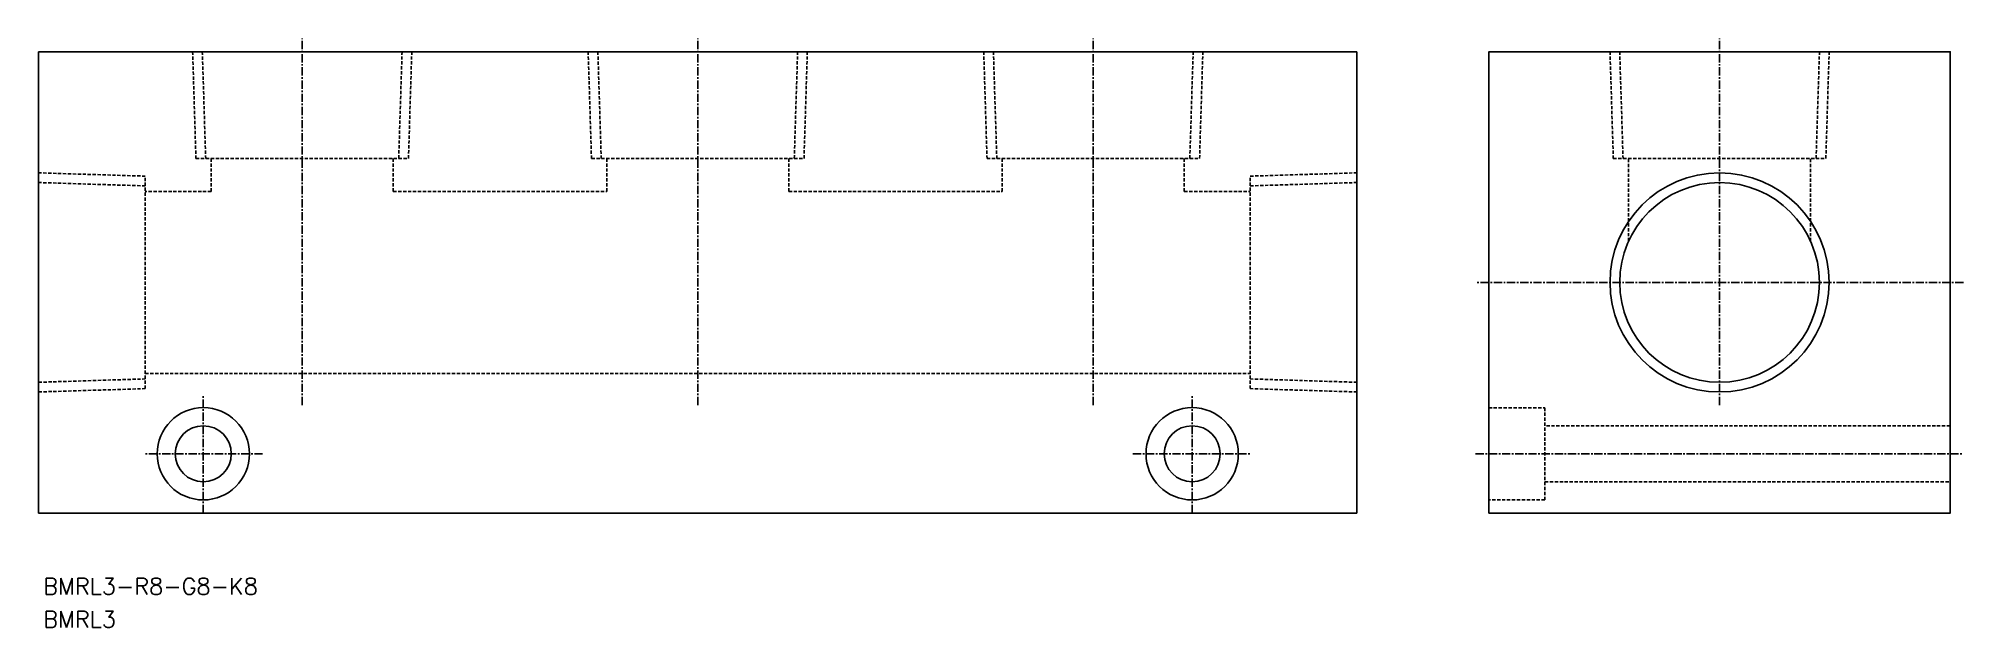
# Model space of a CAD drawing. Extents: x 49 to 341, y 96 to 186.
import ezdxf
from ezdxf.enums import TextEntityAlignment as Align

# ---------------------------------------------------------------- set-up
doc = ezdxf.new("R2010")
doc.units = 0
doc.linetypes.add('CENTER', pattern=[2, 1.25, -0.25, 0.25, -0.25])
doc.linetypes.add('DASHED', pattern=[0.75, 0.5, -0.25])
doc.layers.get('0').update_dxf_attribs({"linetype": 'CONTINUOUS'})
doc.layers.add('CENTER', color=1, linetype='CENTER')
doc.styles.get("Standard").update_dxf_attribs({"font": 'txt.shx', "bigfont": 'extfont.shx'})

msp = doc.modelspace()

# ---------------------------------------------------------------- linework, layer by layer
at = {"color": 7, "linetype": 'CONTINUOUS'}
for p, q in [((49, 183.5), (249, 183.5)), ((49, 183.5), (49, 113.5)), ((249, 113.5), (249, 183.5)), ((249, 113.5), (49, 113.5))]:
    msp.add_line(p, q, dxfattribs=at)
at = {"color": 3, "linetype": 'DASHED'}
for p, q in [((72.38, 183.5), (72.88, 167.3)), ((73.85, 183.5), (74.36, 167.3)), ((103.64, 167.3), (104.15, 183.5)), ((105.12, 167.3), (105.62, 183.5)), ((132.38, 183.5), (132.88, 167.3)), ((133.85, 183.5), (134.36, 167.3)), ((163.64, 167.3), (164.15, 183.5)), ((165.12, 167.3), (165.62, 183.5)), ((192.38, 183.5), (192.88, 167.3)), ((193.85, 183.5), (194.36, 167.3)), ((223.64, 167.3), (224.15, 183.5)), ((225.12, 167.3), (225.62, 183.5)), ((287.38, 183.5), (287.88, 167.3)), ((288.85, 183.5), (289.36, 167.3)), ((318.64, 167.3), (319.15, 183.5)), ((320.12, 167.3), (320.62, 183.5)), ((72.88, 167.3), (105.12, 167.3)), ((75.2, 162.3), (75.2, 167.3)), ((102.8, 162.3), (102.8, 167.3)), ((132.88, 167.3), (165.12, 167.3)), ((135.2, 162.3), (135.2, 167.3)), ((162.8, 162.3), (162.8, 167.3)), ((192.88, 167.3), (225.12, 167.3)), ((195.2, 162.3), (195.2, 167.3)), ((222.8, 162.3), (222.8, 167.3)), ((287.88, 167.3), (320.12, 167.3)), ((290.2, 154.74), (290.2, 167.3)), ((317.8, 154.74), (317.8, 167.3)), ((65.2, 164.62), (49, 165.12)), ((65.2, 163.14), (49, 163.65)), ((65.2, 132.38), (65.2, 164.62)), ((232.8, 164.62), (249, 165.12)), ((232.8, 132.38), (232.8, 164.62)), ((232.8, 163.14), (249, 163.65)), ((75.2, 162.3), (65.2, 162.3)), ((102.8, 162.3), (135.2, 162.3)), ((162.8, 162.3), (195.2, 162.3)), ((222.8, 162.3), (232.8, 162.3)), ((65.2, 134.7), (232.8, 134.7)), ((49, 133.35), (65.2, 133.86)), ((49, 131.88), (65.2, 132.38)), ((249, 133.35), (232.8, 133.86)), ((249, 131.88), (232.8, 132.38)), ((268.98, 129.49), (277.5, 129.49)), ((277.5, 129.49), (277.5, 115.5)), ((338.98, 126.75), (277.5, 126.75)), ((277.5, 118.25), (338.98, 118.25)), ((277.5, 115.5), (268.98, 115.5))]:
    msp.add_line(p, q, dxfattribs=at)
at = {"color": 7, "linetype": 'CONTINUOUS'}
msp.add_lwpolyline([(269, 113.5), (339, 113.5), (339, 183.5), (269, 183.5)], close=True, dxfattribs=at)
for centre, radius in [((304, 148.5), 16.62), ((304, 148.5), 15.15), ((74, 122.5), 7), ((224, 122.5), 7), ((74, 122.5), 4.25), ((224, 122.5), 4.25)]:
    msp.add_circle(centre, radius, dxfattribs=at)
at = {"layer": 'CENTER', "color": 1, "linetype": 'CENTER'}
for p, q in [((89, 129.88), (89, 185.5)), ((149, 129.88), (149, 185.5)), ((209, 129.88), (209, 185.5)), ((304, 129.88), (304, 185.5)), ((341, 148.5), (267, 148.5)), ((74, 113.5), (74, 131.5)), ((224, 113.5), (224, 131.5)), ((83, 122.5), (65, 122.5)), ((215, 122.5), (233, 122.5)), ((267, 122.5), (341, 122.5))]:
    msp.add_line(p, q, dxfattribs=at)

# ---------------------------------------------------------------- texts
at = {"color": 7, "linetype": 'CONTINUOUS'}
for s, p in [('BMRL3-R8-G8-K8', (49.71, 102.4)), ('BMRL3', (49.71, 97.4))]:
    msp.add_text(s, height=2.5, dxfattribs=at).set_placement(p, align=Align.MIDDLE_LEFT)

doc.saveas('drawing.dxf')
